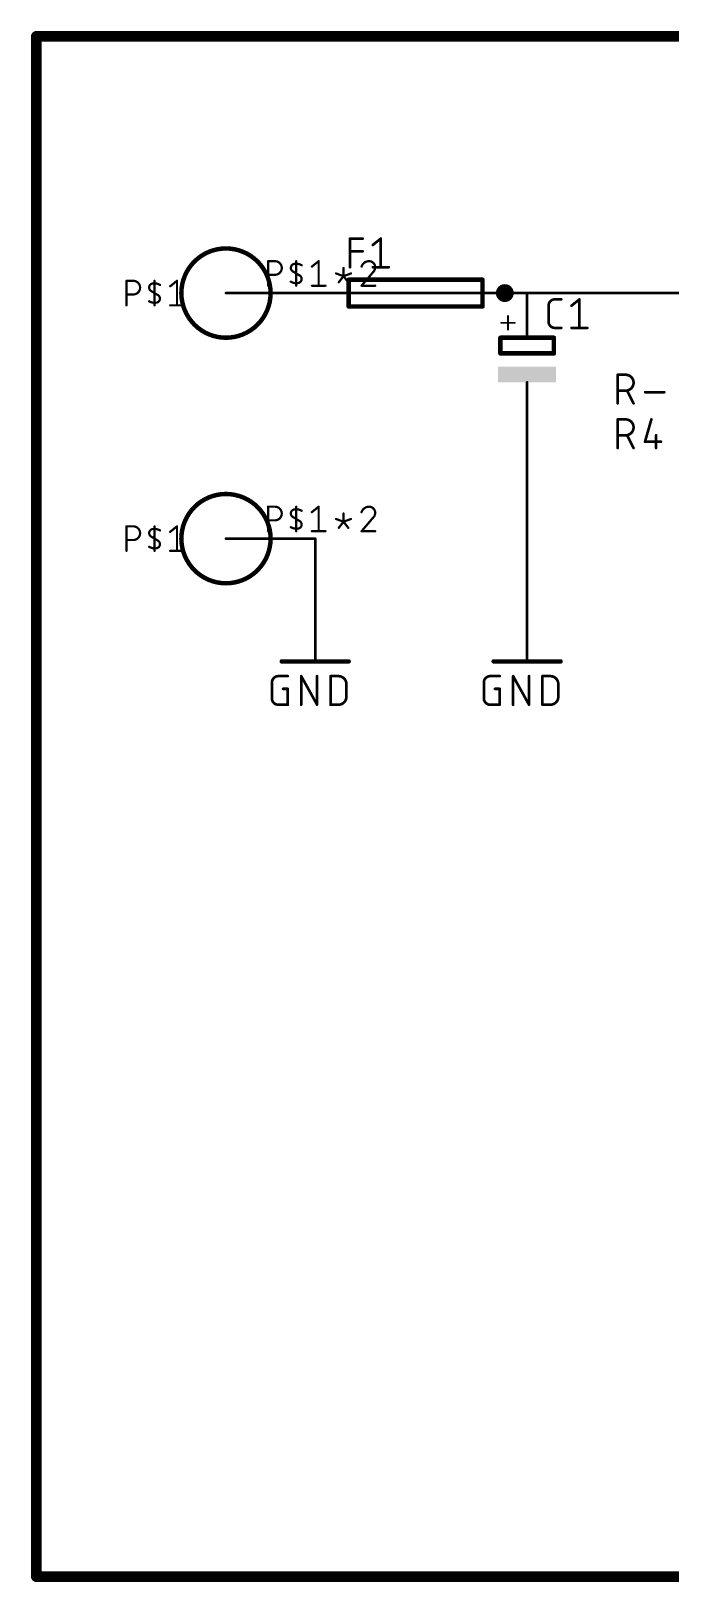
# Model space of a CAD drawing. Extents: x -177 to 163, y -159 to 163.
# Drawn here: x -177.5 to -141.1, y -60.6 to 27.6 of the extents above; entities that cross this region are included whole.
import ezdxf

# ---------------------------------------------------------------- set-up
doc = ezdxf.new("R2010")
doc.units = 0
for name, color, linetype in [('90', 40, 'CONTINUOUS'), ('91', 122, 'CONTINUOUS'), ('94', 12, 'CONTINUOUS'), ('95', 251, 'CONTINUOUS'), ('96', 251, 'CONTINUOUS')]:
    doc.layers.add(name, color=color, linetype=linetype)

# ---------------------------------------------------------------- blocks, each defined once
blk = doc.blocks.new('RECT')
blk.add_solid([(-0.5, -0.5), (0.5, -0.5), (-0.5, 0.5), (0.5, 0.5)])

msp = doc.modelspace()

# ---------------------------------------------------------------- linework, layer by layer
at = {"layer": '90', "const_width": 0.6096}
for points in [[(-177.165, 27.305), (-13.335, 27.305)], [(-177.165, -60.325), (-177.165, 27.305)], [(-13.335, -60.325), (-177.165, -60.325)]]:
    msp.add_lwpolyline(points, dxfattribs=at)
at = {"layer": '90', "const_width": 0.3048}
for points in [[(-177.165, 27.4574, 1), (-177.165, 27.1526)], [(-177.0126, 27.305, 1), (-177.3174, 27.305)], [(-177.165, -60.1726, 1), (-177.165, -60.4774)], [(-177.3174, -60.325, 1), (-177.0126, -60.325)]]:
    msp.add_lwpolyline(points, format="xyb", dxfattribs=at)
at = {"layer": '91', "const_width": 0.1524}
for points in [[(-161.29, 12.7), (-160.655, 12.7)], [(-150.495, 12.7), (-133.985, 12.7)], [(-150.495, 12.7), (-149.225, 12.7)], [(-149.225, -5.715), (-149.225, 5.08)], [(-161.29, -5.715), (-161.29, -1.27)]]:
    msp.add_lwpolyline(points, dxfattribs=at)
at = {"layer": '91'}
for points, const_width in [([(-161.29, 12.7381, 1), (-161.29, 12.6619)], 0.0762), ([(-160.655, 12.6619, 1), (-160.655, 12.7381)], 0.0762), ([(-150.495, 12.446, 1), (-150.495, 12.954, 1), (-150.495, 12.446)], 0.508), ([(-150.495, 12.7381, 1), (-150.495, 12.6619)], 0.0762), ([(-150.495, 12.7381, 1), (-150.495, 12.6619)], 0.0762), ([(-149.225, 12.6619, 1), (-149.225, 12.7381)], 0.0762), ([(-149.1869, 5.08, 1), (-149.2631, 5.08)], 0.0762), ([(-161.2519, -1.27, 1), (-161.3281, -1.27)], 0.0762), ([(-161.3281, -5.715, 1), (-161.2519, -5.715)], 0.0762), ([(-149.2631, -5.715, 1), (-149.1869, -5.715)], 0.0762)]:
    msp.add_lwpolyline(points, format="xyb", dxfattribs=dict(at, const_width=const_width))
at = {"layer": '94'}
for points, const_width in [([(-166.37, 10.16, 1), (-166.37, 15.24, 1), (-166.37, 10.16)], 0.254), ([(-159.385, 13.5255, 1), (-159.385, 13.3985)], 0.127), ([(-159.3215, 13.462, 1), (-159.4485, 13.462)], 0.127), ([(-151.7015, 13.462, 1), (-151.8285, 13.462)], 0.127), ([(-151.765, 13.3985, 1), (-151.765, 13.5255)], 0.127), ([(-166.37, 12.7381, 1), (-166.37, 12.6619)], 0.0762), ([(-161.29, 12.6619, 1), (-161.29, 12.7381)], 0.0762), ([(-160.655, 12.7381, 1), (-160.655, 12.6619)], 0.0762), ([(-158.115, 12.7381, 1), (-158.115, 12.6619)], 0.0762), ([(-158.115, 12.6619, 1), (-158.115, 12.7381)], 0.0762), ([(-153.035, 12.7381, 1), (-153.035, 12.6619)], 0.0762), ([(-153.035, 12.6619, 1), (-153.035, 12.7381)], 0.0762), ([(-150.495, 12.6619, 1), (-150.495, 12.7381)], 0.0762), ([(-149.1869, 12.7, 1), (-149.2631, 12.7)], 0.0762), ([(-159.385, 12.0015, 1), (-159.385, 11.8745)], 0.127), ([(-159.4485, 11.938, 1), (-159.3215, 11.938)], 0.127), ([(-151.8285, 11.938, 1), (-151.7015, 11.938)], 0.127), ([(-151.765, 11.8745, 1), (-151.765, 12.0015)], 0.127), ([(-150.7038, 11.0321, 1), (-150.7038, 10.9813)], 0.0508), ([(-150.289, 11.3961, 1), (-150.3398, 11.3961)], 0.0508), ([(-150.3398, 10.6172, 1), (-150.289, 10.6172)], 0.0508), ([(-149.9249, 10.9813, 1), (-149.9249, 11.0321)], 0.0508), ([(-150.6855, 10.16, 1), (-150.8125, 10.16)], 0.127), ([(-150.749, 10.2235, 1), (-150.749, 10.0965)], 0.127), ([(-149.2631, 10.16, 1), (-149.1869, 10.16)], 0.0762), ([(-147.6375, 10.16, 1), (-147.7645, 10.16)], 0.127), ([(-147.701, 10.0965, 1), (-147.701, 10.2235)], 0.127), ([(-150.749, 9.3345, 1), (-150.749, 9.2075)], 0.127), ([(-150.8125, 9.271, 1), (-150.6855, 9.271)], 0.127), ([(-147.7645, 9.271, 1), (-147.6375, 9.271)], 0.127), ([(-147.701, 9.2075, 1), (-147.701, 9.3345)], 0.127), ([(-149.1869, 7.62, 1), (-149.2631, 7.62)], 0.0762), ([(-149.2631, 5.08, 1), (-149.1869, 5.08)], 0.0762), ([(-166.37, -3.81, 1), (-166.37, 1.27, 1), (-166.37, -3.81)], 0.254), ([(-166.37, -1.2319, 1), (-166.37, -1.3081)], 0.0762), ([(-161.29, -1.3081, 1), (-161.29, -1.2319)], 0.0762), ([(-161.2519, -5.715, 1), (-161.3281, -5.715)], 0.0762), ([(-149.1869, -5.715, 1), (-149.2631, -5.715)], 0.0762), ([(-163.195, -8.1915, 1), (-163.195, -8.3185)], 0.127), ([(-161.3281, -8.255, 1), (-161.2519, -8.255)], 0.0762), ([(-159.385, -8.3185, 1), (-159.385, -8.1915)], 0.127), ([(-151.13, -8.1915, 1), (-151.13, -8.3185)], 0.127), ([(-149.2631, -8.255, 1), (-149.1869, -8.255)], 0.0762), ([(-147.32, -8.3185, 1), (-147.32, -8.1915)], 0.127)]:
    msp.add_lwpolyline(points, format="xyb", dxfattribs=dict(at, const_width=const_width))
for points, const_width in [([(-151.765, 13.462), (-159.385, 13.462)], 0.254), ([(-159.385, 13.462), (-159.385, 11.938)], 0.254), ([(-151.765, 11.938), (-151.765, 13.462)], 0.254), ([(-161.29, 12.7), (-166.37, 12.7)], 0.1524), ([(-160.655, 12.7), (-158.115, 12.7)], 0.1524), ([(-158.115, 12.7), (-153.035, 12.7)], 0.1524), ([(-150.495, 12.7), (-153.035, 12.7)], 0.1524), ([(-149.225, 12.7), (-149.225, 10.16)], 0.1524), ([(-159.385, 11.938), (-151.765, 11.938)], 0.254), ([(-149.9249, 11.0067), (-150.7038, 11.0067)], 0.1016), ([(-150.3144, 10.6172), (-150.3144, 11.3961)], 0.1016), ([(-150.749, 10.16), (-150.749, 9.271)], 0.254), ([(-150.749, 10.16), (-147.701, 10.16)], 0.254), ([(-147.701, 9.271), (-147.701, 10.16)], 0.254), ([(-150.749, 9.271), (-147.701, 9.271)], 0.254), ([(-149.225, 5.08), (-149.225, 7.62)], 0.1524), ([(-161.29, -1.27), (-166.37, -1.27)], 0.1524), ([(-161.29, -5.715), (-161.29, -8.255)], 0.1524), ([(-149.225, -5.715), (-149.225, -8.255)], 0.1524), ([(-163.195, -8.255), (-159.385, -8.255)], 0.254), ([(-151.13, -8.255), (-147.32, -8.255)], 0.254)]:
    msp.add_lwpolyline(points, dxfattribs=dict(at, const_width=const_width))
at = {"layer": '95'}
for points, const_width in [([(-159.3088, 14.1732), (-159.3088, 15.7988)], 0.1524), ([(-159.3088, 15.7988), (-158.5863, 15.7988)], 0.1524), ([(-159.3088, 15.0763), (-158.5863, 15.0763)], 0.1524), ([(-158.0092, 15.4376), (-157.5576, 15.7988)], 0.1524), ([(-157.5576, 15.7988), (-157.5576, 14.1732)], 0.1524), ([(-163.9697, 13.1191), (-163.9697, 14.5161)], 0.127), ([(-163.9697, 14.5161), (-163.5816, 14.5161)], 0.127), ([(-162.3702, 13.1191), (-162.3702, 14.5161)], 0.127), ([(-161.4806, 14.2057), (-161.0926, 14.5161)], 0.127), ([(-161.0926, 14.5161), (-161.0926, 13.1191)], 0.127), ([(-159.6781, 14.128), (-159.6781, 13.6624)], 0.127), ([(-158.0092, 14.1732), (-157.1061, 14.1732)], 0.1524), ([(-172.0355, 12.0015), (-172.0355, 13.3985)], 0.127), ([(-172.0355, 13.3985), (-171.6474, 13.3985)], 0.127), ([(-170.436, 12.0015), (-170.436, 13.3985)], 0.127), ([(-169.5464, 13.0881), (-169.1584, 13.3985)], 0.127), ([(-169.1584, 13.3985), (-169.1584, 12.0015)], 0.127), ([(-163.5816, 13.74), (-163.9697, 13.74)], 0.127), ([(-162.3702, 13.8176), (-162.5642, 13.934)], 0.127), ([(-162.3702, 13.8176), (-162.1761, 13.7012)], 0.127), ([(-159.6781, 13.6624), (-160.105, 13.8176)], 0.127), ([(-159.9497, 13.3131), (-159.6781, 13.6624)], 0.127), ([(-159.6781, 13.6624), (-159.2512, 13.8176)], 0.127), ([(-159.6781, 13.6624), (-159.4065, 13.3131)], 0.127), ([(-157.992, 13.8952), (-158.6517, 13.1191)], 0.127), ([(-171.6474, 12.6224), (-172.0355, 12.6224)], 0.127), ([(-170.436, 12.7), (-170.63, 12.8164)], 0.127), ([(-170.436, 12.7), (-170.2419, 12.5836)], 0.127), ([(-161.4806, 13.1191), (-160.7045, 13.1191)], 0.127), ([(-158.6517, 13.1191), (-157.8756, 13.1191)], 0.127), ([(-147.6446, 12.3444), (-147.2833, 12.3444)], 0.1524), ([(-146.6993, 11.9832), (-146.2477, 12.3444)], 0.1524), ([(-146.2477, 12.3444), (-146.2477, 10.7188)], 0.1524), ([(-169.5464, 12.0015), (-168.7703, 12.0015)], 0.127), ([(-148.0058, 11.08), (-148.0058, 11.9832)], 0.1524), ([(-147.2833, 10.7188), (-147.6446, 10.7188)], 0.1524), ([(-146.6993, 10.7188), (-145.7961, 10.7188)], 0.1524), ([(-144.0688, 3.8862), (-144.0688, 5.5118)], 0.1524), ([(-144.0688, 5.5118), (-143.6172, 5.5118)], 0.1524), ([(-142.1536, 5.5118), (-142.5148, 4.2474)], 0.1524), ([(-143.6172, 4.6087), (-144.0688, 4.6087)], 0.1524), ([(-143.1657, 3.8862), (-143.5269, 4.6087)], 0.1524), ([(-141.8827, 4.6087), (-141.8827, 3.8862)], 0.1524), ([(-142.5148, 4.2474), (-141.6117, 4.2474)], 0.1524), ([(-163.9697, -0.8509), (-163.9697, 0.5461)], 0.127), ([(-163.9697, 0.5461), (-163.5816, 0.5461)], 0.127), ([(-162.3702, -0.1524), (-162.5642, -0.036)], 0.127), ([(-162.3702, -0.8509), (-162.3702, 0.5461)], 0.127), ([(-161.4806, 0.2357), (-161.0926, 0.5461)], 0.127), ([(-161.0926, 0.5461), (-161.0926, -0.8509)], 0.127), ([(-159.6781, 0.158), (-159.6781, -0.3076)], 0.127), ([(-172.0355, -1.9685), (-172.0355, -0.5715)], 0.127), ([(-172.0355, -0.5715), (-171.6474, -0.5715)], 0.127), ([(-170.436, -1.9685), (-170.436, -0.5715)], 0.127), ([(-169.5464, -0.8819), (-169.1584, -0.5715)], 0.127), ([(-169.1584, -0.5715), (-169.1584, -1.9685)], 0.127), ([(-163.5816, -0.23), (-163.9697, -0.23)], 0.127), ([(-162.3702, -0.1524), (-162.1761, -0.2688)], 0.127), ([(-161.4806, -0.8509), (-160.7045, -0.8509)], 0.127), ([(-159.6781, -0.3076), (-160.105, -0.1524)], 0.127), ([(-159.9497, -0.6569), (-159.6781, -0.3076)], 0.127), ([(-159.6781, -0.3076), (-159.2512, -0.1524)], 0.127), ([(-159.6781, -0.3076), (-159.4065, -0.6569)], 0.127), ([(-157.992, -0.0748), (-158.6517, -0.8509)], 0.127), ([(-158.6517, -0.8509), (-157.8756, -0.8509)], 0.127), ([(-171.6474, -1.3476), (-172.0355, -1.3476)], 0.127), ([(-170.436, -1.27), (-170.63, -1.1536)], 0.127), ([(-170.436, -1.27), (-170.2419, -1.3864)], 0.127), ([(-169.5464, -1.9685), (-168.7703, -1.9685)], 0.127)]:
    msp.add_lwpolyline(points, dxfattribs=dict(at, const_width=const_width))
for points, const_width in [([(-159.2707, 15.7988, 1), (-159.3469, 15.7988)], 0.0762), ([(-159.3088, 15.8369, 1), (-159.3088, 15.7607)], 0.0762), ([(-159.3088, 15.1144, 1), (-159.3088, 15.0382)], 0.0762), ([(-158.5863, 15.7607, 1), (-158.5863, 15.8369)], 0.0762), ([(-158.5863, 15.0382, 1), (-158.5863, 15.1144)], 0.0762), ([(-158.033, 15.4673, 1), (-157.9854, 15.4078)], 0.0762), ([(-157.5195, 15.7988, 1), (-157.5957, 15.7988)], 0.0762), ([(-157.5338, 15.769, 1), (-157.5814, 15.8286)], 0.0762), ([(-163.938, 14.5161, 1), (-164.0015, 14.5161)], 0.0635), ([(-163.9697, 14.5479, 1), (-163.9697, 14.4844)], 0.0635), ([(-163.5816, 13.74, 1), (-163.5816, 14.5161)], 0.127), ([(-163.5816, 14.5479, 1), (-163.5816, 14.4844)], 0.0635), ([(-163.5816, 14.4844, 1), (-163.5816, 14.5479)], 0.0635), ([(-162.4866, 14.3609, 0.6917), (-162.5642, 13.934)], 0.127), ([(-162.0597, 14.2833, 0.1823), (-162.4866, 14.3609)], 0.127), ([(-162.4923, 14.3921, 1), (-162.4809, 14.3296)], 0.0635), ([(-162.4809, 14.3296, 1), (-162.4923, 14.3921)], 0.0635), ([(-162.3384, 14.5161, 1), (-162.4019, 14.5161)], 0.0635), ([(-162.0761, 14.256, 1), (-162.0434, 14.3105)], 0.0635), ([(-161.5005, 14.2304, 1), (-161.4608, 14.1809)], 0.0635), ([(-161.0608, 14.5161, 1), (-161.1243, 14.5161)], 0.0635), ([(-161.0727, 14.4913, 1), (-161.1124, 14.5409)], 0.0635), ([(-159.6463, 14.128, 1), (-159.7098, 14.128)], 0.0635), ([(-159.3469, 14.1732, 1), (-159.2707, 14.1732)], 0.0762), ([(-158.2248, 14.5161, 0.3252), (-158.6517, 14.2057)], 0.127), ([(-158.6819, 14.2154, 1), (-158.6215, 14.1959)], 0.0635), ([(-157.8756, 14.1669, 0.4142), (-158.2248, 14.5161)], 0.127), ([(-158.2248, 14.5479, 1), (-158.2248, 14.4844)], 0.0635), ([(-158.2248, 14.4844, 1), (-158.2248, 14.5478)], 0.0635), ([(-158.0092, 14.2113, 1), (-158.0092, 14.1351)], 0.0762), ([(-157.992, 13.8952, 0.2053), (-157.8756, 14.1669)], 0.127), ([(-157.8438, 14.1668, 1), (-157.9073, 14.1669)], 0.0635), ([(-157.9073, 14.1669, 1), (-157.8438, 14.1669)], 0.0635), ([(-157.5957, 14.1732, 1), (-157.5195, 14.1732)], 0.0762), ([(-157.1061, 14.1351, 1), (-157.1061, 14.2113)], 0.0762), ([(-172.0355, 13.4303, 1), (-172.0355, 13.3667)], 0.0635), ([(-172.0037, 13.3985, 1), (-172.0672, 13.3985)], 0.0635), ([(-171.6474, 13.4303, 1), (-171.6474, 13.3667)], 0.0635), ([(-171.6474, 12.6224, 1), (-171.6474, 13.3985)], 0.127), ([(-171.6474, 13.3667, 1), (-171.6474, 13.4303)], 0.0635), ([(-170.5524, 13.2433, 0.6917), (-170.63, 12.8164)], 0.127), ([(-170.1255, 13.1657, 0.1823), (-170.5524, 13.2433)], 0.127), ([(-170.5581, 13.2745, 1), (-170.5467, 13.212)], 0.0635), ([(-170.5467, 13.212, 1), (-170.5581, 13.2745)], 0.0635), ([(-170.4042, 13.3985, 1), (-170.4677, 13.3985)], 0.0635), ([(-169.1266, 13.3985, 1), (-169.1901, 13.3985)], 0.0635), ([(-169.1385, 13.3737, 1), (-169.1782, 13.4233)], 0.0635), ([(-163.9697, 13.7717, 1), (-163.9697, 13.7082)], 0.0635), ([(-163.5816, 13.7717, 1), (-163.5816, 13.7082)], 0.0635), ([(-163.5816, 13.7082, 1), (-163.5816, 13.7717)], 0.0635), ([(-162.6643, 13.3792, 1), (-162.6969, 13.3247)], 0.0635), ([(-162.6806, 13.3519, 0.1823), (-162.2538, 13.2743)], 0.127), ([(-162.5479, 13.9612, 1), (-162.5805, 13.9068)], 0.0635), ([(-162.5805, 13.9068, 1), (-162.5479, 13.9612)], 0.0635), ([(-162.3538, 13.8448, 1), (-162.3865, 13.7904)], 0.0635), ([(-162.3865, 13.7904, 1), (-162.3538, 13.8448)], 0.0635), ([(-162.2538, 13.2743, 0.6917), (-162.1761, 13.7012)], 0.127), ([(-162.2595, 13.3056, 1), (-162.248, 13.2431)], 0.0635), ([(-162.248, 13.2431, 1), (-162.2595, 13.3056)], 0.0635), ([(-162.1598, 13.7284, 1), (-162.1925, 13.674)], 0.0635), ([(-162.1925, 13.674, 1), (-162.1598, 13.7284)], 0.0635), ([(-160.0941, 13.8474, 1), (-160.1158, 13.7878)], 0.0635), ([(-159.9748, 13.3326, 1), (-159.9247, 13.2936)], 0.0635), ([(-159.653, 13.6819, 1), (-159.7032, 13.6429)], 0.0635), ([(-159.6889, 13.6922, 1), (-159.6672, 13.6325)], 0.0635), ([(-159.7098, 13.6624, 1), (-159.6463, 13.6624)], 0.0635), ([(-159.653, 13.6429, 1), (-159.7032, 13.6819)], 0.0635), ([(-159.6889, 13.6325, 1), (-159.6672, 13.6922)], 0.0635), ([(-159.4315, 13.2936, 1), (-159.3814, 13.3326)], 0.0635), ([(-159.2404, 13.7878, 1), (-159.2621, 13.8474)], 0.0635), ([(-158.0139, 13.9182, 1), (-157.9701, 13.8722)], 0.0635), ([(-157.9678, 13.8746, 1), (-158.0162, 13.9158)], 0.0635), ([(-172.0355, 12.6541, 1), (-172.0355, 12.5906)], 0.0635), ([(-171.6474, 12.6541, 1), (-171.6474, 12.5906)], 0.0635), ([(-171.6474, 12.5906, 1), (-171.6474, 12.6541)], 0.0635), ([(-170.6136, 12.8436, 1), (-170.6463, 12.7892)], 0.0635), ([(-170.6463, 12.7892, 1), (-170.6136, 12.8436)], 0.0635), ([(-170.4196, 12.7272, 1), (-170.4523, 12.6728)], 0.0635), ([(-170.4523, 12.6728, 1), (-170.4196, 12.7272)], 0.0635), ([(-170.3195, 12.1567, 0.6917), (-170.2419, 12.5836)], 0.127), ([(-170.2256, 12.6108, 1), (-170.2583, 12.5564)], 0.0635), ([(-170.2583, 12.5564, 1), (-170.2256, 12.6108)], 0.0635), ([(-170.1418, 13.1384, 1), (-170.1092, 13.1929)], 0.0635), ([(-169.5662, 13.1128, 1), (-169.5266, 13.0633)], 0.0635), ([(-164.0015, 13.1191, 1), (-163.938, 13.1191)], 0.0635), ([(-162.4019, 13.1191, 1), (-162.3384, 13.1191)], 0.0635), ([(-161.4806, 13.1509, 1), (-161.4806, 13.0874)], 0.0635), ([(-161.1243, 13.1191, 1), (-161.0608, 13.1191)], 0.0635), ([(-160.7045, 13.0874, 1), (-160.7045, 13.1509)], 0.0635), ([(-158.6517, 13.1509, 1), (-158.6517, 13.0874)], 0.0635), ([(-158.6759, 13.1397, 1), (-158.6275, 13.0985)], 0.0635), ([(-157.8756, 13.0874, 1), (-157.8756, 13.1509)], 0.0635), ([(-147.6446, 12.3444, 0.4142), (-148.0058, 11.9832)], 0.1524), ([(-147.6446, 12.3825, 1), (-147.6446, 12.3063)], 0.0762), ([(-147.6446, 12.3063, 1), (-147.6446, 12.3825)], 0.0762), ([(-147.2833, 12.3063, 1), (-147.2833, 12.3825)], 0.0762), ([(-146.2096, 12.3444, 1), (-146.2858, 12.3444)], 0.0762), ([(-146.2239, 12.3146, 1), (-146.2715, 12.3742)], 0.0762), ([(-172.0672, 12.0015, 1), (-172.0037, 12.0015)], 0.0635), ([(-170.7301, 12.2616, 1), (-170.7627, 12.2071)], 0.0635), ([(-170.7464, 12.2343, 0.1823), (-170.3195, 12.1567)], 0.127), ([(-170.4677, 12.0015, 1), (-170.4042, 12.0015)], 0.0635), ([(-170.3252, 12.188, 1), (-170.3138, 12.1255)], 0.0635), ([(-170.3138, 12.1255, 1), (-170.3252, 12.188)], 0.0635), ([(-169.5464, 12.0333, 1), (-169.5464, 11.9697)], 0.0635), ([(-169.1901, 12.0015, 1), (-169.1266, 12.0015)], 0.0635), ([(-168.7703, 11.9697, 1), (-168.7703, 12.0333)], 0.0635), ([(-147.9677, 11.9832, 1), (-148.0439, 11.9832)], 0.0762), ([(-148.0439, 11.9832, 1), (-147.9677, 11.9832)], 0.0762), ([(-146.7231, 12.0129, 1), (-146.6754, 11.9534)], 0.0762), ([(-148.0058, 11.08, 0.4142), (-147.6446, 10.7188)], 0.1524), ([(-147.9677, 11.08, 1), (-148.0439, 11.08)], 0.0762), ([(-148.0439, 11.08, 1), (-147.9677, 11.08)], 0.0762), ([(-147.6446, 10.7569, 1), (-147.6446, 10.6807)], 0.0762), ([(-147.6446, 10.6807, 1), (-147.6446, 10.7569)], 0.0762), ([(-147.2833, 10.6807, 1), (-147.2833, 10.7569)], 0.0762), ([(-146.6993, 10.7569, 1), (-146.6993, 10.6807)], 0.0762), ([(-146.2858, 10.7188, 1), (-146.2096, 10.7188)], 0.0762), ([(-145.7961, 10.6807, 1), (-145.7961, 10.7569)], 0.0762), ([(-144.0307, 5.5118, 1), (-144.1069, 5.5118)], 0.0762), ([(-144.0688, 5.5499, 1), (-144.0688, 5.4737)], 0.0762), ([(-143.6172, 4.6087, 1), (-143.6172, 5.5118)], 0.1524), ([(-143.6172, 5.5499, 1), (-143.6172, 5.4737)], 0.0762), ([(-143.6172, 5.4737, 1), (-143.6172, 5.5499)], 0.0762), ([(-142.117, 5.5013, 1), (-142.1902, 5.5223)], 0.0762), ([(-144.0688, 4.6468, 1), (-144.0688, 4.5706)], 0.0762), ([(-143.6172, 4.6468, 1), (-143.6172, 4.5706)], 0.0762), ([(-143.6172, 4.5706, 1), (-143.6172, 4.6468)], 0.0762), ([(-143.4929, 4.6257, 1), (-143.561, 4.5916)], 0.0762), ([(-141.8446, 4.6087, 1), (-141.9208, 4.6087)], 0.0762), ([(-144.1069, 3.8862, 1), (-144.0307, 3.8862)], 0.0762), ([(-143.1998, 3.8692, 1), (-143.1316, 3.9032)], 0.0762), ([(-142.5515, 4.2579, 1), (-142.4782, 4.237)], 0.0762), ([(-142.5148, 4.2855, 1), (-142.5148, 4.2093)], 0.0762), ([(-141.9208, 3.8862, 1), (-141.8446, 3.8862)], 0.0762), ([(-141.6117, 4.2093, 1), (-141.6117, 4.2855)], 0.0762), ([(-163.938, 0.5461, 1), (-164.0015, 0.5461)], 0.0635), ([(-163.9697, 0.5778, 1), (-163.9697, 0.5144)], 0.0635), ([(-163.5816, -0.23, 1), (-163.5816, 0.5461)], 0.127), ([(-163.5816, 0.5778, 1), (-163.5816, 0.5144)], 0.0635), ([(-163.5816, 0.5144, 1), (-163.5816, 0.5778)], 0.0635), ([(-162.4866, 0.3909, 0.6917), (-162.5642, -0.036)], 0.127), ([(-162.5479, -0.0088, 1), (-162.5805, -0.0632)], 0.0635), ([(-162.5805, -0.0632, 1), (-162.5479, -0.0088)], 0.0635), ([(-162.0597, 0.3133, 0.1823), (-162.4866, 0.3909)], 0.127), ([(-162.4923, 0.4221, 1), (-162.4809, 0.3596)], 0.0635), ([(-162.4809, 0.3596, 1), (-162.4923, 0.4221)], 0.0635), ([(-162.3384, 0.5461, 1), (-162.4019, 0.5461)], 0.0635), ([(-162.0761, 0.286, 1), (-162.0434, 0.3405)], 0.0635), ([(-161.5005, 0.2604, 1), (-161.4608, 0.2109)], 0.0635), ([(-161.0608, 0.5461, 1), (-161.1243, 0.5461)], 0.0635), ([(-161.0727, 0.5213, 1), (-161.1124, 0.5709)], 0.0635), ([(-159.6463, 0.158, 1), (-159.7098, 0.158)], 0.0635), ([(-158.2248, 0.5461, 0.3252), (-158.6517, 0.2357)], 0.127), ([(-158.6819, 0.2454, 1), (-158.6215, 0.2259)], 0.0635), ([(-157.8756, 0.1968, 0.4142), (-158.2248, 0.5461)], 0.127), ([(-158.2248, 0.5778, 1), (-158.2248, 0.5144)], 0.0635), ([(-158.2248, 0.5144, 1), (-158.2248, 0.5778)], 0.0635), ([(-157.992, -0.0748, 0.2053), (-157.8756, 0.1968)], 0.127), ([(-157.8438, 0.1968, 1), (-157.9073, 0.1969)], 0.0635), ([(-157.9073, 0.1968, 1), (-157.8438, 0.1968)], 0.0635), ([(-172.0355, -0.5397, 1), (-172.0355, -0.6033)], 0.0635), ([(-172.0037, -0.5715, 1), (-172.0672, -0.5715)], 0.0635), ([(-171.6474, -0.5397, 1), (-171.6474, -0.6033)], 0.0635), ([(-171.6474, -1.3476, 1), (-171.6474, -0.5715)], 0.127), ([(-171.6474, -0.6033, 1), (-171.6474, -0.5397)], 0.0635), ([(-170.5524, -0.7267, 0.6917), (-170.63, -1.1536)], 0.127), ([(-170.1255, -0.8043, 0.1823), (-170.5524, -0.7267)], 0.127), ([(-170.5581, -0.6955, 1), (-170.5467, -0.758)], 0.0635), ([(-170.5467, -0.758, 1), (-170.5581, -0.6955)], 0.0635), ([(-170.4042, -0.5715, 1), (-170.4677, -0.5715)], 0.0635), ([(-170.1418, -0.8316, 1), (-170.1092, -0.7771)], 0.0635), ([(-169.5662, -0.8572, 1), (-169.5266, -0.9067)], 0.0635), ([(-169.1266, -0.5715, 1), (-169.1901, -0.5715)], 0.0635), ([(-169.1385, -0.5963, 1), (-169.1782, -0.5467)], 0.0635), ([(-163.9697, -0.1983, 1), (-163.9697, -0.2618)], 0.0635), ([(-164.0015, -0.8509, 1), (-163.938, -0.8509)], 0.0635), ([(-163.5816, -0.1983, 1), (-163.5816, -0.2618)], 0.0635), ([(-163.5816, -0.2618, 1), (-163.5816, -0.1983)], 0.0635), ([(-162.6643, -0.5908, 1), (-162.6969, -0.6453)], 0.0635), ([(-162.6806, -0.6181, 0.1823), (-162.2538, -0.6957)], 0.127), ([(-162.4019, -0.8509, 1), (-162.3384, -0.8509)], 0.0635), ([(-162.3538, -0.1252, 1), (-162.3865, -0.1796)], 0.0635), ([(-162.3865, -0.1796, 1), (-162.3538, -0.1252)], 0.0635), ([(-162.2538, -0.6957, 0.6917), (-162.1761, -0.2688)], 0.127), ([(-162.2595, -0.6644, 1), (-162.248, -0.7269)], 0.0635), ([(-162.248, -0.7269, 1), (-162.2595, -0.6644)], 0.0635), ([(-162.1598, -0.2416, 1), (-162.1925, -0.296)], 0.0635), ([(-162.1925, -0.296, 1), (-162.1598, -0.2416)], 0.0635), ([(-161.4806, -0.8192, 1), (-161.4806, -0.8826)], 0.0635), ([(-161.1243, -0.8509, 1), (-161.0608, -0.8509)], 0.0635), ([(-160.7045, -0.8826, 1), (-160.7045, -0.8192)], 0.0635), ([(-160.0941, -0.1226, 1), (-160.1158, -0.1822)], 0.0635), ([(-159.9748, -0.6374, 1), (-159.9247, -0.6764)], 0.0635), ([(-159.653, -0.2881, 1), (-159.7032, -0.3271)], 0.0635), ([(-159.6889, -0.2778, 1), (-159.6672, -0.3375)], 0.0635), ([(-159.7098, -0.3076, 1), (-159.6463, -0.3076)], 0.0635), ([(-159.653, -0.3271, 1), (-159.7032, -0.2881)], 0.0635), ([(-159.6889, -0.3375, 1), (-159.6672, -0.2778)], 0.0635), ([(-159.4315, -0.6764, 1), (-159.3814, -0.6374)], 0.0635), ([(-159.2404, -0.1822, 1), (-159.2621, -0.1226)], 0.0635), ([(-158.6759, -0.8303, 1), (-158.6275, -0.8715)], 0.0635), ([(-158.6517, -0.8192, 1), (-158.6517, -0.8826)], 0.0635), ([(-158.0139, -0.0518, 1), (-157.9701, -0.0978)], 0.0635), ([(-157.9678, -0.0954, 1), (-158.0162, -0.0542)], 0.0635), ([(-157.8756, -0.8826, 1), (-157.8756, -0.8192)], 0.0635), ([(-172.0355, -1.3159, 1), (-172.0355, -1.3794)], 0.0635), ([(-171.6474, -1.3159, 1), (-171.6474, -1.3794)], 0.0635), ([(-171.6474, -1.3794, 1), (-171.6474, -1.3159)], 0.0635), ([(-170.7301, -1.7084, 1), (-170.7627, -1.7629)], 0.0635), ([(-170.7464, -1.7357, 0.1823), (-170.3195, -1.8133)], 0.127), ([(-170.6136, -1.1264, 1), (-170.6463, -1.1808)], 0.0635), ([(-170.6463, -1.1808, 1), (-170.6136, -1.1264)], 0.0635), ([(-170.4196, -1.2428, 1), (-170.4523, -1.2972)], 0.0635), ([(-170.4523, -1.2972, 1), (-170.4196, -1.2428)], 0.0635), ([(-170.3195, -1.8133, 0.6917), (-170.2419, -1.3864)], 0.127), ([(-170.3252, -1.782, 1), (-170.3138, -1.8445)], 0.0635), ([(-170.3138, -1.8445, 1), (-170.3252, -1.782)], 0.0635), ([(-170.2256, -1.3592, 1), (-170.2583, -1.4136)], 0.0635), ([(-170.2583, -1.4136, 1), (-170.2256, -1.3592)], 0.0635), ([(-172.0672, -1.9685, 1), (-172.0037, -1.9685)], 0.0635), ([(-170.4677, -1.9685, 1), (-170.4042, -1.9685)], 0.0635), ([(-169.5464, -1.9368, 1), (-169.5464, -2.0003)], 0.0635), ([(-169.1901, -1.9685, 1), (-169.1266, -1.9685)], 0.0635), ([(-168.7703, -2.0003, 1), (-168.7703, -1.9368)], 0.0635)]:
    msp.add_lwpolyline(points, format="xyb", dxfattribs=dict(at, const_width=const_width))
at = {"layer": '96', "const_width": 0.1524}
for points in [[(-144.0688, 6.4262), (-144.0688, 8.0518)], [(-144.0688, 8.0518), (-143.6172, 8.0518)], [(-143.6172, 7.1487), (-144.0688, 7.1487)], [(-143.1657, 6.4262), (-143.5269, 7.1487)], [(-142.5009, 7.0584), (-141.4172, 7.0584)], [(-163.7538, -10.3576), (-163.7538, -9.4544)], [(-163.3926, -9.0932), (-162.8507, -9.0932)], [(-162.0865, -10.7188), (-162.0865, -9.0932)], [(-162.0865, -9.0932), (-161.1834, -10.7188)], [(-161.1834, -10.7188), (-161.1834, -9.0932)], [(-160.4191, -10.7188), (-160.4191, -9.0932)], [(-160.4191, -9.0932), (-159.9676, -9.0932)], [(-159.516, -9.5448), (-159.516, -10.2672)], [(-151.6888, -10.3576), (-151.6888, -9.4544)], [(-151.3276, -9.0932), (-150.7857, -9.0932)], [(-150.0215, -10.7188), (-150.0215, -9.0932)], [(-150.0215, -9.0932), (-149.1184, -10.7188)], [(-149.1184, -10.7188), (-149.1184, -9.0932)], [(-148.3541, -10.7188), (-148.3541, -9.0932)], [(-148.3541, -9.0932), (-147.9026, -9.0932)], [(-147.451, -9.5448), (-147.451, -10.2672)], [(-163.1216, -9.8157), (-162.8507, -9.8157)], [(-162.8507, -9.8157), (-162.8507, -10.7188)], [(-151.0566, -9.8157), (-150.7857, -9.8157)], [(-150.7857, -9.8157), (-150.7857, -10.7188)], [(-162.8507, -10.7188), (-163.3926, -10.7188)], [(-159.9676, -10.7188), (-160.4191, -10.7188)], [(-150.7857, -10.7188), (-151.3276, -10.7188)], [(-147.9026, -10.7188), (-148.3541, -10.7188)]]:
    msp.add_lwpolyline(points, dxfattribs=at)
at = {"layer": '96'}
for points, const_width in [([(-144.0307, 8.0518, 1), (-144.1069, 8.0518)], 0.0762), ([(-144.0688, 8.0899, 1), (-144.0688, 8.0137)], 0.0762), ([(-143.6172, 7.1487, 1), (-143.6172, 8.0518)], 0.1524), ([(-143.6172, 8.0899, 1), (-143.6172, 8.0137)], 0.0762), ([(-143.6172, 8.0137, 1), (-143.6172, 8.0899)], 0.0762), ([(-144.0688, 7.1868, 1), (-144.0688, 7.1106)], 0.0762), ([(-143.6172, 7.1868, 1), (-143.6172, 7.1106)], 0.0762), ([(-143.6172, 7.1106, 1), (-143.6172, 7.1868)], 0.0762), ([(-143.4929, 7.1657, 1), (-143.561, 7.1316)], 0.0762), ([(-142.5009, 7.0965, 1), (-142.5009, 7.0203)], 0.0762), ([(-141.4172, 7.0203, 1), (-141.4172, 7.0965)], 0.0762), ([(-144.1069, 6.4262, 1), (-144.0307, 6.4262)], 0.0762), ([(-143.1998, 6.4092, 1), (-143.1316, 6.4432)], 0.0762), ([(-163.3926, -9.0932, 0.4142), (-163.7538, -9.4544)], 0.1524), ([(-163.7157, -9.4544, 1), (-163.7919, -9.4544)], 0.0762), ([(-163.7919, -9.4544, 1), (-163.7157, -9.4544)], 0.0762), ([(-163.3926, -9.0551, 1), (-163.3926, -9.1313)], 0.0762), ([(-163.3926, -9.1313, 1), (-163.3926, -9.0551)], 0.0762), ([(-162.8507, -9.1313, 1), (-162.8507, -9.0551)], 0.0762), ([(-162.0484, -9.0932, 1), (-162.1246, -9.0932)], 0.0762), ([(-162.0532, -9.0747, 1), (-162.1198, -9.1117)], 0.0762), ([(-161.1453, -9.0932, 1), (-161.2215, -9.0932)], 0.0762), ([(-160.381, -9.0932, 1), (-160.4572, -9.0932)], 0.0762), ([(-160.4191, -9.0551, 1), (-160.4191, -9.1313)], 0.0762), ([(-159.516, -9.5448, 0.4142), (-159.9676, -9.0932)], 0.1524), ([(-159.9676, -9.0551, 1), (-159.9676, -9.1313)], 0.0762), ([(-159.9676, -9.1313, 1), (-159.9676, -9.0551)], 0.0762), ([(-159.4779, -9.5448, 1), (-159.5541, -9.5448)], 0.0762), ([(-159.5541, -9.5448, 1), (-159.4779, -9.5448)], 0.0762), ([(-151.3276, -9.0932, 0.4142), (-151.6888, -9.4544)], 0.1524), ([(-151.6507, -9.4544, 1), (-151.7269, -9.4544)], 0.0762), ([(-151.7269, -9.4544, 1), (-151.6507, -9.4544)], 0.0762), ([(-151.3276, -9.0551, 1), (-151.3276, -9.1313)], 0.0762), ([(-151.3276, -9.1313, 1), (-151.3276, -9.0551)], 0.0762), ([(-150.7857, -9.1313, 1), (-150.7857, -9.0551)], 0.0762), ([(-149.9834, -9.0932, 1), (-150.0596, -9.0932)], 0.0762), ([(-149.9882, -9.0747, 1), (-150.0548, -9.1117)], 0.0762), ([(-149.0803, -9.0932, 1), (-149.1565, -9.0932)], 0.0762), ([(-148.316, -9.0932, 1), (-148.3922, -9.0932)], 0.0762), ([(-148.3541, -9.0551, 1), (-148.3541, -9.1313)], 0.0762), ([(-147.451, -9.5448, 0.4142), (-147.9026, -9.0932)], 0.1524), ([(-147.9026, -9.0551, 1), (-147.9026, -9.1313)], 0.0762), ([(-147.9026, -9.1313, 1), (-147.9026, -9.0551)], 0.0762), ([(-147.4129, -9.5448, 1), (-147.4891, -9.5448)], 0.0762), ([(-147.4891, -9.5448, 1), (-147.4129, -9.5448)], 0.0762), ([(-163.7538, -10.3576, 0.4142), (-163.3926, -10.7188)], 0.1524), ([(-163.7157, -10.3576, 1), (-163.7919, -10.3576)], 0.0762), ([(-163.7919, -10.3576, 1), (-163.7157, -10.3576)], 0.0762), ([(-163.1216, -9.7776, 1), (-163.1216, -9.8538)], 0.0762), ([(-162.8126, -9.8157, 1), (-162.8888, -9.8157)], 0.0762), ([(-162.8507, -9.8538, 1), (-162.8507, -9.7776)], 0.0762), ([(-159.9676, -10.7188, 0.4142), (-159.516, -10.2672)], 0.1524), ([(-159.4779, -10.2672, 1), (-159.5541, -10.2672)], 0.0762), ([(-159.5541, -10.2672, 1), (-159.4779, -10.2672)], 0.0762), ([(-151.6888, -10.3576, 0.4142), (-151.3276, -10.7188)], 0.1524), ([(-151.6507, -10.3576, 1), (-151.7269, -10.3576)], 0.0762), ([(-151.7269, -10.3576, 1), (-151.6507, -10.3576)], 0.0762), ([(-151.0566, -9.7776, 1), (-151.0566, -9.8538)], 0.0762), ([(-150.7476, -9.8157, 1), (-150.8238, -9.8157)], 0.0762), ([(-150.7857, -9.8538, 1), (-150.7857, -9.7776)], 0.0762), ([(-147.9026, -10.7188, 0.4142), (-147.451, -10.2672)], 0.1524), ([(-147.4129, -10.2672, 1), (-147.4891, -10.2672)], 0.0762), ([(-147.4891, -10.2672, 1), (-147.4129, -10.2672)], 0.0762), ([(-163.3926, -10.6807, 1), (-163.3926, -10.7569)], 0.0762), ([(-163.3926, -10.7569, 1), (-163.3926, -10.6807)], 0.0762), ([(-162.8888, -10.7188, 1), (-162.8126, -10.7188)], 0.0762), ([(-162.8507, -10.7569, 1), (-162.8507, -10.6807)], 0.0762), ([(-162.1246, -10.7188, 1), (-162.0484, -10.7188)], 0.0762), ([(-161.2215, -10.7188, 1), (-161.1453, -10.7188)], 0.0762), ([(-161.2167, -10.7373, 1), (-161.1501, -10.7003)], 0.0762), ([(-160.4191, -10.6807, 1), (-160.4191, -10.7569)], 0.0762), ([(-160.4572, -10.7188, 1), (-160.381, -10.7188)], 0.0762), ([(-159.9676, -10.6807, 1), (-159.9676, -10.7569)], 0.0762), ([(-159.9676, -10.7569, 1), (-159.9676, -10.6807)], 0.0762), ([(-151.3276, -10.6807, 1), (-151.3276, -10.7569)], 0.0762), ([(-151.3276, -10.7569, 1), (-151.3276, -10.6807)], 0.0762), ([(-150.8238, -10.7188, 1), (-150.7476, -10.7188)], 0.0762), ([(-150.7857, -10.7569, 1), (-150.7857, -10.6807)], 0.0762), ([(-150.0596, -10.7188, 1), (-149.9834, -10.7188)], 0.0762), ([(-149.1565, -10.7188, 1), (-149.0803, -10.7188)], 0.0762), ([(-149.1517, -10.7373, 1), (-149.0851, -10.7003)], 0.0762), ([(-148.3541, -10.6807, 1), (-148.3541, -10.7569)], 0.0762), ([(-148.3922, -10.7188, 1), (-148.316, -10.7188)], 0.0762), ([(-147.9026, -10.6807, 1), (-147.9026, -10.7569)], 0.0762), ([(-147.9026, -10.7569, 1), (-147.9026, -10.6807)], 0.0762)]:
    msp.add_lwpolyline(points, format="xyb", dxfattribs=dict(at, const_width=const_width))

# ---------------------------------------------------------------- block references
at = {"layer": '94', "xscale": 3.302, "yscale": 0.889}
msp.add_blockref('RECT', (-149.225, 8.0645), dxfattribs=at)

doc.saveas('drawing.dxf')
